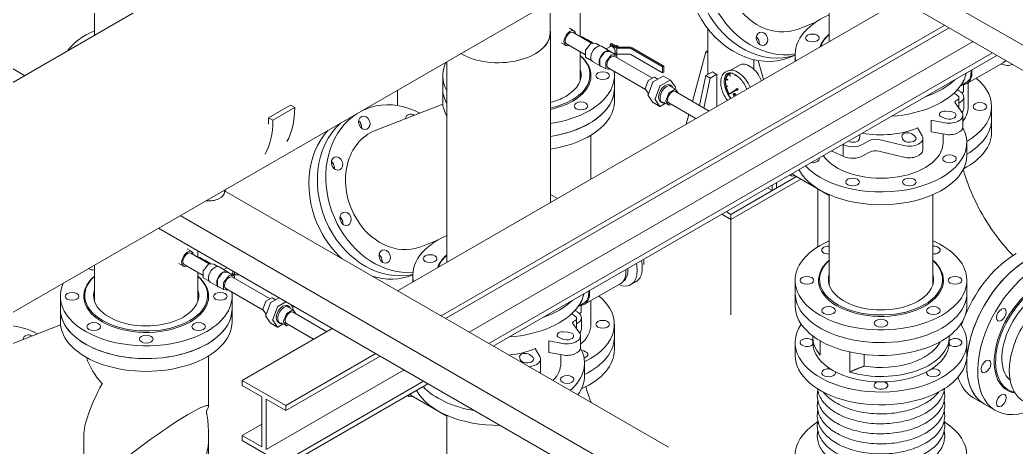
# Model space of a CAD drawing. Header units: millimetres. Extents: x -312439 to 477422, y -331570 to 212570.
# Drawn here: x 346660 to 348642, y 63603 to 64454 of the extents above; entities that cross this region are included whole.
import ezdxf

# ---------------------------------------------------------------- set-up
doc = ezdxf.new("R2010")
doc.units = ezdxf.units.MM

msp = doc.modelspace()

# ---------------------------------------------------------------- linework, layer by layer
at = {"color": 0, "linetype": 'Continuous', "lineweight": 0, "extrusion": (-5.55112e-17, 0.816497, 0.57735)}
for p, q in [((346066.101, 63995.55), (349300.414, 65862.881)), ((346264.413, 63652.064), (349498.726, 65519.396)), ((346807.874, 64423.813), (346807.874, 64775.085)), ((348996.615, 64207.007), (348111.108, 64718.255)), ((348996.615, 64157.001), (348067.801, 64693.251)), ((348270.494, 64410.744), (348270.494, 64576.227)), ((347775.076, 64420.619), (347775.076, 64513.569)), ((347714.858, 64489.48), (347714.858, 64428.294)), ((346668.528, 64343.361), (346429.147, 64481.567)), ((348208.37, 64435.815), (348243.729, 64449.66)), ((347715.595, 64090.373), (347715.595, 64428.719)), ((347753.421, 64437.39), (347762.77, 64431.993)), ((347797.522, 64407.66), (347760.921, 64428.791)), ((348028.767, 64436.685), (348028.767, 64345.362)), ((347736.85, 64408.293), (347746.028, 64402.995)), ((347785.409, 64384.527), (347747.876, 64406.196)), ((347785.722, 64394.695), (347795.923, 64407.385)), ((347796.549, 64407.747), (347806.75, 64406.836)), ((347806.879, 64406.796), (347814.636, 64402.317)), ((347834.519, 64405.534), (347837.074, 64407.009)), ((347847.868, 64397.826), (347834.519, 64405.534)), ((347834.519, 64401.099), (347834.519, 64405.534)), ((347849.364, 64399.913), (347837.074, 64407.009)), ((347775.076, 64333.919), (347775.076, 64390.493)), ((347785.409, 64380.288), (347785.409, 64393.889)), ((347814.304, 64378.193), (347824.505, 64390.883)), ((347817.133, 64401.531), (347833.59, 64392.03)), ((347825.131, 64391.245), (347835.332, 64390.333)), ((347834.855, 64401.293), (347826.2, 64396.296)), ((347835.462, 64390.293), (347847.588, 64383.293)), ((347837.257, 64384.244), (347847.458, 64383.333)), ((347842.788, 64387.553), (347841.498, 64386.808)), ((347843.332, 64403.395), (347843.72, 64403.619)), ((347847.868, 64386.025), (347843.711, 64388.425)), ((347847.623, 64401.503), (347844.007, 64403.591)), ((347847.275, 64403.265), (347845.923, 64402.485)), ((347872.076, 64397.826), (347847.868, 64397.826)), ((347847.868, 64386.025), (347847.868, 64397.826)), ((347872.076, 64386.025), (347847.868, 64386.025)), ((347848.151, 64400.613), (347847.976, 64401.065)), ((347872.076, 64399.913), (347849.364, 64399.913)), ((347938.628, 64360.585), (347875.573, 64396.99)), ((347938.628, 64348.783), (347875.573, 64385.189)), ((347941.183, 64362.06), (347878.128, 64398.465)), ((347998.042, 64291.89), (348024.898, 64390.634)), ((348028.767, 64392.868), (348024.898, 64390.634)), ((348024.898, 64390.634), (348028.767, 64388.4)), ((348202.696, 64371.601), (348202.696, 64385.527)), ((347509.444, 63971.351), (347509.444, 64370.884)), ((347785.592, 64379.882), (347797.661, 64372.915)), ((347799.59, 64371.145), (347816.047, 64361.644)), ((347813.992, 64363.785), (347813.992, 64377.387)), ((347826.117, 64356.785), (347826.117, 64370.386)), ((347826.43, 64371.192), (347836.631, 64383.882)), ((347918.519, 64337.802), (347843.467, 64381.133)), ((347847.771, 64382.888), (347847.771, 64378.649)), ((348074.459, 64354.229), (348091.857, 64364.273)), ((348120.634, 64374.759), (348120.634, 64355.522)), ((348139.589, 64335.166), (348129.286, 64373.049)), ((348191.636, 64379.275), (348202.696, 64383.606)), ((348544.444, 64327.193), (348616.703, 64368.911)), ((347814.175, 64363.38), (347826.301, 64356.38)), ((347835.658, 64355.515), (347826.43, 64356.34)), ((347904.542, 64315.745), (347830.421, 64358.539)), ((347938.628, 64360.585), (347941.183, 64362.06)), ((347938.628, 64348.783), (347938.628, 64360.585)), ((347941.183, 64350.259), (347938.628, 64348.783)), ((347941.183, 64362.06), (347941.183, 64350.259)), ((348024.898, 64343.128), (348038.18, 64350.796)), ((348033.559, 64338.127), (348046.841, 64345.796)), ((348046.841, 64281.618), (348046.841, 64345.796)), ((348063.623, 64350.182), (348067.257, 64352.28)), ((348071.061, 64346.887), (348071.147, 64346.937)), ((348073.807, 64341.826), (348071.192, 64346.355)), ((348071.455, 64346.507), (348074.07, 64341.978)), ((348071.543, 64346.555), (348074.157, 64342.028)), ((348083.076, 64342.782), (348082.561, 64345.3)), ((348082.946, 64345.08), (348083.436, 64342.686)), ((348083.056, 64345.016), (348083.522, 64342.736)), ((347501.127, 64343.021), (347501.127, 64292.215)), ((347842.874, 64343.021), (347842.874, 64292.215)), ((347909.869, 64332.447), (347903.98, 64317.267)), ((347919.68, 64330.017), (347909.883, 64304.767)), ((347922.19, 64339.921), (347910.411, 64333.121)), ((347939.956, 64342.177), (347920.362, 64330.865)), ((347929.378, 64336.071), (347922.633, 64339.965)), ((347953.814, 64334.176), (347934.22, 64322.864)), ((347954.37, 64334.232), (347940.512, 64342.233)), ((347964.292, 64320.178), (347954.495, 64334.116)), ((348012.558, 64283.509), (348024.898, 64343.128)), ((348021.219, 64278.508), (348033.559, 64338.127)), ((348024.898, 64343.128), (348033.559, 64338.127)), ((348055.633, 64338.324), (348056.134, 64339.986)), ((348068.511, 64334.069), (348064.939, 64337.237)), ((348065.035, 64337.596), (348068.607, 64334.428)), ((348065.122, 64337.645), (348068.694, 64334.478)), ((348068.607, 64334.428), (348068.511, 64334.069)), ((348068.598, 64334.119), (348068.511, 64334.069)), ((348068.694, 64334.478), (348068.598, 64334.119)), ((348068.694, 64334.478), (348068.607, 64334.428)), ((348074.07, 64341.978), (348073.807, 64341.826)), ((348074.157, 64342.028), (348074.07, 64341.978)), ((348083.436, 64342.686), (348083.076, 64342.782)), ((348083.522, 64342.736), (348083.436, 64342.686)), ((348543.22, 64329.314), (348531.608, 64322.61)), ((348537.931, 64310.817), (348537.931, 64326.261)), ((348547.231, 64328.801), (348547.231, 64281.493)), ((347411.399, 64314.277), (347411.399, 64283.512)), ((347903.98, 64316.545), (347909.869, 64308.166)), ((347910.947, 64307.509), (347909.969, 64308.074)), ((347933.539, 64322.016), (347923.741, 64296.766)), ((347951.444, 64308.444), (347945.554, 64293.264)), ((347963.765, 64315.918), (347951.986, 64309.118)), ((347964.207, 64315.962), (347953.493, 64322.148)), ((347953.524, 64324.485), (347956.669, 64322.669)), ((347963.229, 64316.527), (347964.292, 64319.269)), ((347969.634, 64308.291), (347964.307, 64315.87)), ((348031.337, 64272.667), (347964.398, 64311.314)), ((348064.939, 64323.018), (348068.511, 64322.061)), ((348065.026, 64323.068), (348068.598, 64322.111)), ((348068.607, 64321.59), (348065.035, 64322.547)), ((348068.598, 64322.111), (348068.511, 64322.061)), ((348068.511, 64322.061), (348068.607, 64321.59)), ((348068.598, 64322.111), (348068.694, 64321.64)), ((348068.694, 64321.64), (348068.607, 64321.59)), ((348072.625, 64307.326), (348070.247, 64305.83)), ((348070.247, 64305.83), (348072.732, 64307.14)), ((348071.192, 64306.679), (348073.807, 64308.188)), ((348074.07, 64307.733), (348071.455, 64306.223)), ((348072.666, 64307.498), (348075.456, 64309.109)), ((348072.901, 64307.09), (348075.691, 64308.7)), ((348073.894, 64308.238), (348073.807, 64308.188)), ((348073.807, 64308.188), (348073.821, 64308.165)), ((348073.894, 64308.238), (348073.907, 64308.215)), ((348074.056, 64307.756), (348074.07, 64307.733)), ((348074.157, 64307.783), (348074.07, 64307.733)), ((348074.143, 64307.806), (348074.157, 64307.783)), ((348085.609, 64315.501), (348074.208, 64308.323)), ((348074.387, 64308.013), (348086.304, 64314.297)), ((348080.061, 64307.07), (348080.218, 64307.16)), ((348080.218, 64307.16), (348080.88, 64306.014)), ((348080.495, 64307.38), (348080.663, 64307.477)), ((348080.823, 64307.51), (348080.667, 64307.419)), ((348086.328, 64315.962), (348085.756, 64315.632)), ((348085.879, 64316.74), (348086.052, 64316.84)), ((348087.063, 64314.689), (348086.491, 64314.359)), ((348087.028, 64316.411), (348088.552, 64317.388)), ((348087.512, 64313.911), (348087.685, 64314.011)), ((348089.41, 64315.902), (348087.801, 64315.071)), ((348088.552, 64317.388), (348088.725, 64317.488)), ((348088.552, 64317.388), (348089.41, 64315.902)), ((348089.583, 64316.002), (348088.725, 64317.488)), ((348089.41, 64315.902), (348089.583, 64316.002)), ((348534.449, 64308.806), (348537.931, 64310.817)), ((347366.807, 64233.818), (347501.411, 64286.524)), ((347909.883, 64303.858), (347919.68, 64289.92)), ((347933.664, 64281.803), (347919.805, 64289.804)), ((347923.741, 64295.857), (347933.539, 64281.919)), ((347934.22, 64281.859), (347944.797, 64287.965)), ((347934.51, 64291.55), (347937.654, 64289.735)), ((347951.543, 64284.071), (347940.829, 64290.256)), ((347945.554, 64292.542), (347951.444, 64284.163)), ((348005.247, 64257.603), (347951.353, 64288.719)), ((347951.986, 64284.115), (347955.657, 64286.234)), ((348534.241, 64270.371), (348521.085, 64288.804)), ((348522.417, 64292.652), (348525.474, 64294.417)), ((348528.703, 64298.918), (348528.703, 64278.129)), ((348538.207, 64277.589), (348538.207, 64300.591)), ((347197.865, 64284.401), (347154.558, 64259.398)), ((347206.526, 64279.4), (347163.219, 64254.397)), ((347206.526, 64279.4), (347197.865, 64284.401)), ((347341.368, 64273.845), (347349.836, 64277.161)), ((347985.637, 64246.282), (347990.96, 64265.852)), ((348502.231, 64272.486), (348511.019, 64271.86)), ((348593.777, 64281.493), (348593.777, 64230.686)), ((347154.558, 64259.398), (347163.219, 64254.397)), ((348473.478, 64254.49), (348500.879, 64249.273)), ((348473.478, 64231.487), (348473.478, 64254.49)), ((348501.08, 64258.006), (348494.099, 64261.151)), ((348536.481, 64264.139), (348536.481, 64241.136)), ((348434.995, 64227.027), (348440.442, 64222.997)), ((348446.533, 64238.933), (348455.568, 64223.113)), ((348500.879, 64226.27), (348473.478, 64231.487)), ((348497.285, 64210.104), (348497.285, 64226.955)), ((347796.328, 64224.538), (347796.328, 64136.984)), ((348298.048, 64182.825), (348298.048, 64205.828)), ((348331.776, 64222.332), (348330.692, 64217.259)), ((348349.599, 64213.304), (348337.71, 64206.439)), ((348419.027, 64203.852), (348369.589, 64215.611)), ((348416.447, 64217.259), (348415.363, 64222.332)), ((348456.932, 64195.209), (348456.932, 64218.212)), ((348544.443, 64210.104), (348544.443, 64184.701)), ((348349.599, 64190.301), (348337.71, 64183.437)), ((348419.027, 64180.849), (348369.589, 64192.608)), ((348194.824, 64143.912), (348194.824, 64147.028)), ((348205.177, 64142.174), (348074.7, 64066.843)), ((348074.7, 64056.842), (348213.838, 64137.173)), ((348165.645, 64119.35), (348165.645, 64130.181)), ((348191.866, 64145.32), (348195.007, 64143.507)), ((348204.364, 64142.643), (348195.137, 64143.467)), ((348270.494, 64104.462), (348199.128, 64145.666)), ((347066.607, 64111.329), (347066.607, 64115.211)), ((347950.657, 63603.123), (347066.607, 64113.53)), ((348147.603, 64119.765), (348156.983, 64114.349)), ((348156.983, 64114.349), (348156.983, 64125.181)), ((348247.927, 64117.491), (348247.927, 64002.332)), ((347729.341, 64098.309), (347715.595, 64106.246)), ((348270.494, 63926.367), (348270.494, 64106.018)), ((348476.645, 63926.367), (348476.645, 64106.018)), ((348056.659, 64067.258), (348074.7, 64056.842)), ((348074.7, 64066.843), (348065.32, 64072.259)), ((348074.7, 64066.843), (348074.7, 63866.818)), ((347864.044, 63553.117), (346978.537, 64064.364)), ((347864.044, 63503.11), (346935.23, 64039.361)), ((347457.467, 64002.281), (347490.591, 64015.25)), ((346992.371, 63997.997), (347001.719, 63992.6)), ((347036.471, 63968.267), (346999.871, 63989.398)), ((347014.025, 63981.226), (347014.025, 63993.869)), ((346975.799, 63968.901), (346984.977, 63963.602)), ((347024.671, 63955.303), (347034.872, 63967.993)), ((347035.498, 63968.354), (347045.699, 63967.443)), ((347901.473, 63977.662), (347901.473, 63966.83)), ((346807.874, 63894.526), (346807.874, 63965.832)), ((347024.359, 63945.134), (346986.826, 63966.803)), ((347014.025, 63894.526), (347014.025, 63951.1)), ((347024.359, 63940.895), (347024.359, 63954.496)), ((347045.829, 63967.403), (347053.586, 63962.924)), ((347053.254, 63938.8), (347063.455, 63951.491)), ((347056.083, 63962.138), (347072.539, 63952.637)), ((347064.081, 63951.852), (347074.282, 63950.941)), ((347071.6, 63960.628), (347065.149, 63956.903)), ((347074.411, 63950.901), (347086.537, 63943.9)), ((347081.738, 63948.16), (347080.448, 63947.415)), ((347086.817, 63946.632), (347082.66, 63949.032)), ((347086.817, 63946.632), (347086.817, 63951.842)), ((347024.542, 63940.49), (347036.61, 63933.522)), ((347038.54, 63931.753), (347054.996, 63922.252)), ((347052.941, 63924.393), (347052.941, 63937.994)), ((347065.067, 63917.392), (347065.067, 63930.993)), ((347065.38, 63931.8), (347075.581, 63944.49)), ((347076.206, 63944.851), (347086.408, 63943.94)), ((347157.469, 63898.409), (347082.416, 63941.741)), ((347086.72, 63943.495), (347086.72, 63939.256)), ((347095.841, 63946.632), (347086.817, 63946.632)), ((347440.733, 63945.741), (347441.646, 63946.098)), ((347441.646, 63932.208), (347441.646, 63946.134)), ((347783.394, 63887.8), (347855.653, 63929.519)), ((347875.555, 63926.867), (347885.746, 63932.649)), ((348202.696, 63884.663), (348202.696, 63935.47)), ((348544.443, 63884.663), (348544.443, 63935.47)), ((347053.124, 63923.988), (347065.25, 63916.987)), ((347074.607, 63916.123), (347065.38, 63916.947)), ((347143.491, 63876.353), (347069.371, 63919.146)), ((346740.076, 63903.628), (346740.076, 63852.822)), ((347081.823, 63903.628), (347081.823, 63852.822)), ((347148.819, 63893.054), (347142.929, 63877.875)), ((347158.63, 63890.625), (347148.833, 63865.374)), ((347161.14, 63900.529), (347149.361, 63893.728)), ((347175.346, 63900.73), (347159.311, 63891.472)), ((347168.328, 63896.678), (347161.582, 63900.573)), ((347189.204, 63892.729), (347173.169, 63883.471)), ((347782.169, 63889.922), (347770.557, 63883.218)), ((347796.328, 63895.267), (347796.328, 63847.958)), ((347142.929, 63877.152), (347148.819, 63868.773)), ((347149.897, 63868.116), (347148.918, 63868.681)), ((347172.488, 63882.624), (347162.691, 63857.373)), ((347190.393, 63869.051), (347184.504, 63853.871)), ((347202.714, 63876.526), (347190.935, 63869.725)), ((347203.157, 63876.57), (347192.443, 63882.755)), ((347192.474, 63885.092), (347195.618, 63883.276)), ((347203.242, 63880.785), (347198.7, 63887.246)), ((347202.178, 63877.135), (347203.242, 63879.877)), ((347208.584, 63868.898), (347203.256, 63876.477)), ((347270.286, 63833.274), (347203.347, 63871.921)), ((347773.398, 63869.414), (347776.881, 63871.424)), ((347776.881, 63871.424), (347776.881, 63886.868)), ((347148.833, 63864.466), (347158.63, 63850.528)), ((347172.613, 63842.411), (347158.755, 63850.412)), ((347162.691, 63856.465), (347172.488, 63842.527)), ((347173.459, 63852.158), (347176.604, 63850.342)), ((347190.493, 63844.678), (347179.779, 63850.864)), ((347184.504, 63853.149), (347190.393, 63844.77)), ((347244.196, 63818.211), (347190.302, 63849.326)), ((347773.19, 63830.978), (347760.034, 63849.412)), ((347761.366, 63853.259), (347764.424, 63855.024)), ((347767.653, 63859.525), (347767.653, 63838.737)), ((347777.157, 63838.196), (347777.157, 63861.199)), ((346605.756, 63794.426), (346740.361, 63847.131)), ((347173.169, 63842.466), (347183.747, 63848.573)), ((347190.935, 63844.722), (347194.606, 63846.841)), ((347741.181, 63833.093), (347749.968, 63832.467)), ((347842.874, 63847.958), (347842.874, 63797.152)), ((347712.427, 63815.097), (347739.828, 63809.881)), ((347712.427, 63792.094), (347712.427, 63815.097)), ((347740.029, 63818.614), (347733.049, 63821.759)), ((347775.431, 63824.747), (347775.431, 63801.744)), ((348202.696, 63786.251), (348202.696, 63811.654)), ((348237.606, 63822.468), (348237.606, 63811.654)), ((348252.702, 63814.928), (348252.702, 63786.518)), ((348509.534, 63822.468), (348509.534, 63811.654)), ((348544.443, 63786.251), (348544.443, 63811.654)), ((347685.483, 63799.541), (347694.518, 63783.721)), ((347739.828, 63786.878), (347712.427, 63792.094)), ((348311.302, 63792.793), (348311.302, 63752.686)), ((347035.277, 63785.145), (347035.277, 63684.27)), ((347655.397, 63777.866), (347654.312, 63782.94)), ((347673.945, 63787.635), (347679.392, 63783.605)), ((347695.882, 63755.816), (347695.882, 63778.819)), ((347736.234, 63770.712), (347736.234, 63787.562)), ((347783.393, 63770.712), (347783.393, 63745.308)), ((348340.245, 63764.577), (348340.245, 63787.904)), ((348627.119, 63739.891), (348630.367, 63738.016)), ((347430.816, 63705.928), (347433.957, 63704.114)), ((347433.773, 63704.519), (347433.773, 63707.635)), ((347443.314, 63703.25), (347434.086, 63704.074)), ((347509.444, 63665.07), (347438.077, 63706.273)), ((348601.508, 63676.179), (348557.508, 63701.582)), ((347509.444, 63486.975), (347509.444, 63666.625)), ((346786.622, 63626.475), (346786.622, 63408.566)), ((347035.277, 63627.11), (347035.277, 63408.566))]:
    msp.add_line(p, q, dxfattribs=at)
at = {"color": 3, "linetype": 'Continuous', "lineweight": 0, "extrusion": (-5.55112e-17, 0.816497, 0.57735)}
for p, q in [((347411.155, 63914.605), (348413.806, 64493.485)), ((347497.769, 63864.598), (348500.42, 64443.479)), ((347506.43, 63859.598), (348509.081, 64438.478)), ((347554.068, 63832.094), (348556.719, 64410.975)), ((347593.044, 63809.591), (348595.695, 64388.472)), ((347601.705, 63804.591), (348604.356, 64383.471)), ((347102.279, 63736.275), (347281.235, 63839.595)), ((347188.893, 63686.269), (347367.848, 63789.589)), ((347188.893, 63676.267), (347376.51, 63784.588)), ((347149.917, 63598.757), (347424.147, 63757.085)), ((347188.893, 63686.269), (347102.279, 63736.275)), ((347102.279, 63736.275), (347102.279, 63726.274)), ((347188.893, 63576.255), (347463.123, 63734.582)), ((347102.279, 63726.274), (347141.255, 63703.771)), ((347188.893, 63566.253), (347471.785, 63729.581)), ((347141.255, 63703.771), (347141.255, 63603.758)), ((347149.917, 63698.77), (347188.893, 63676.267)), ((347149.917, 63598.757), (347149.917, 63698.77)), ((347188.893, 63676.267), (347188.893, 63686.269)), ((347102.279, 63626.261), (347141.255, 63648.764)), ((347102.279, 63626.261), (347102.279, 63616.26)), ((347141.255, 63603.758), (347102.279, 63626.261)), ((347102.279, 63616.26), (347188.893, 63566.253))]:
    msp.add_line(p, q, dxfattribs=at)
at = {"color": 0, "linetype": 'Continuous', "lineweight": 0}
for centre, major_axis, ratio, start_param, end_param in [((348163.04, 64551.584), (-45.33, 115.769), 0.81338956, 1.69343461, 3.14159265), ((348129.334, 64538.386), (62.301, -159.111), 0.81338956, 4.83502726, 6.28318531), ((348146.187, 64544.985), (62.301, -159.111), 0.81338956, 4.83502726, 6.23888516), ((348146.187, 64544.985), (-62.301, 159.111), 0.81338956, 1.69343461, 3.0972925), ((348163.04, 64551.584), (-62.301, 159.111), 0.81338956, 1.69343461, 2.97269609), ((348373.57, 64385.527), (170.874, 0), 0.57735027, 2.21833582, 3.27434143), ((346910.95, 64353.685), (170.874, 0), 0.57735027, 2.21833582, 2.73478989), ((347611.783, 64428.294), (-103.075, 0), 0.57735027, 0.76549832, 3.14159265), ((347612.519, 64428.719), (-103.075, 0), 0.57735027, 2.35619449, 3.26118372), ((347754.399, 64417.494), (-8.371, -14.499), 0.57735027, 2.46416131, 6.96061665), ((347754.399, 64417.494), (6.523, 11.297), 0.57735027, 0, 3.14159265), ((348230.127, 64420.531), (-4.957, 12.66), 0.81338956, 0.31862742, 0.46423603), ((348373.57, 64385.527), (124.327, 0), 0.57735027, 2.54822804, 2.93948564), ((348373.57, 64387.127), (122.368, 0), 0.57735027, 2.57241108, 2.94427637), ((347672, 64343.021), (-170.874, 0), 0.57735027, 3.85112705, 4.06484949), ((347796.236, 64406.94), (0.442, 0.766), 0.57735027, 0.26179939, 1.30899694), ((347806.437, 64406.029), (0.442, 0.766), 0.57735027, 0, 0.26179939), ((348119.825, 64409.708), (4.957, -12.66), 0.81338956, 1.69343461, 2.18320084), ((348119.825, 64409.708), (-4.957, 12.66), 0.81338956, 4.09998447, 5.32479349), ((348119.825, 64409.708), (4.957, -12.66), 0.81338956, 0.95839181, 1.69343461), ((347612.519, 64428.719), (-103.075, 0), 0.57735027, 2.35114396, 2.35619449), ((347786.035, 64394.25), (0.442, 0.766), 0.57735027, 1.30899694, 2.35619449), ((347808.362, 64386.338), (8.772, 15.193), 0.57735027, 0.78539816, 3.14159265), ((347808.362, 64386.338), (8.772, 15.193), 0.57735027, 0, 0.78539816), ((347824.818, 64376.837), (8.772, 15.193), 0.57735027, 0.78539816, 3.3966675), ((347824.818, 64390.438), (0.442, 0.766), 0.57735027, 0.26179939, 1.30899694), ((347824.818, 64376.837), (8.772, 15.193), 0.57735027, 6.02811046, 7.06858347), ((347838.822, 64394.423), (-3.967, 6.87), 0.57735027, 3.14159265, 6.28318531), ((347835.019, 64389.527), (0.442, 0.766), 0.57735027, 0, 0.26179939), ((347836.944, 64383.437), (0.442, 0.766), 0.57735027, 0.26179939, 1.30899694), ((347844.007, 64403.121), (-0.288, 0.498), 0.57735027, 5.49778714, 6.28318531), ((347848.991, 64400.294), (1.715, -2.971), 0.57735027, 1.12692171, 3.14159265), ((347847.623, 64401.033), (0.288, -0.498), 0.57735027, 1.30899694, 2.35619449), ((347872.076, 64394.971), (-8.559, 0), 0.57735027, 3.92699082, 4.71238898), ((347872.076, 64394.971), (-4.946, 0), 0.57735027, 3.92699082, 4.71238898), ((347872.076, 64383.169), (-4.946, 0), 0.57735027, 3.92699082, 4.71238898), ((347672, 64343.021), (-170.874, 0), 0.57735027, 6.00850537, 6.59647348), ((347672, 64344.621), (122.368, 0), 0.57735027, 5.49778714, 6.85236688), ((347672, 64343.021), (124.327, 0), 0.57735027, 5.49778714, 6.87654992), ((347786.035, 64380.649), (-0.442, -0.766), 0.57735027, 5.49778714, 6.28318531), ((347814.617, 64377.748), (0.442, 0.766), 0.57735027, 1.30899694, 2.35619449), ((347826.743, 64370.747), (0.442, 0.766), 0.57735027, 1.30899694, 2.35619449), ((347836.944, 64369.836), (6.523, 11.297), 0.57735027, 0, 3.14159265), ((347847.145, 64382.526), (0.442, 0.766), 0.57735027, 5.49778714, 6.54498469), ((348111.761, 64329.798), (19.905, -34.476), 0.57735027, 1.33591432, 3.14159265), ((348606.382, 64419.528), (30.223, -53.268), 0.57229596, 5.64401093, 6.24197268), ((348592.205, 64411.343), (24.498, -42.432), 0.57735027, 0, 0.23697091), ((348596.942, 64414.078), (23.924, -41.437), 0.57735027, 0.02368019, 0.04598007), ((347672, 64344.621), (104.729, 0), 0.57735027, 5.49778714, 6.46112463), ((347672, 64343.021), (-170.874, 0), 0.57735027, 2.35619449, 3.23003374), ((347814.617, 64364.147), (-0.442, -0.766), 0.57735027, 5.49778714, 6.28318531), ((347826.743, 64357.146), (-0.442, -0.766), 0.57735027, 5.49778714, 6.54498469), ((348074.7, 64366.881), (45.934, 0), 0.57735027, 3.79325923, 4.06072241), ((348088.118, 64316.147), (-18.84, 32.632), 0.57735027, 0.096874, 1.81921901), ((348088.636, 64316.446), (-17.575, 30.441), 0.57735027, 6.08880812, 7.85295713), ((348088.636, 64316.446), (-17.312, 29.985), 0.57735027, 6.02576359, 7.85260552), ((348088.722, 64316.496), (17.312, -29.985), 0.57735027, 3.15419071, 3.65759675), ((348088.118, 64316.147), (-20.861, 36.133), 0.57735027, 4.48846783, 6.28318531), ((348088.722, 64316.496), (17.575, -30.441), 0.57735027, 2.95612728, 3.14159265), ((348053.814, 64376.606), (17.444, -30.213), 0.57735027, 6.27941667, 6.28695395), ((348054.209, 64376.227), (17.181, -29.758), 0.57735027, 6.27935899, 6.28701163), ((348373.57, 64360.123), (170.874, 0), 0.57735027, 5.89048623, 6.16153524), ((348519.946, 64369.625), (24.498, -42.432), 0.57735027, 6.04359707, 7.06858347), ((348519.946, 64369.625), (-23.273, 40.31), 0.57735027, 3.14159265, 3.92699082), ((348519.946, 64369.625), (-23.273, 40.31), 0.57735027, 3.92699082, 4.00599168), ((348519.946, 64369.625), (24.498, -42.432), 0.57735027, 0.78539816, 0.90632563), ((347910.411, 64332.398), (-0.442, -0.766), 0.57735027, 3.92699082, 4.97418837), ((347920.362, 64329.956), (-0.556, -0.963), 0.57735027, 3.92699082, 4.97418837), ((347922.19, 64339.199), (0.442, 0.766), 0.57735027, 0, 0.78539816), ((347944.017, 64308.017), (-9.507, -16.467), 0.57735027, 3.14159265, 6.28318531), ((347947.161, 64306.202), (-9.507, -16.467), 0.57735027, 2.67421922, 6.75055874), ((347939.956, 64341.269), (0.556, 0.963), 0.57735027, 0, 0.78539816), ((347953.814, 64333.268), (0.556, 0.963), 0.57735027, 6.02138592, 7.06858347), ((348088.722, 64316.496), (-19.292, 33.415), 0.57735027, 0.85525389, 1.81328212), ((348088.722, 64316.496), (17.312, -29.985), 0.57735027, 3.67711914, 4.18119552), ((348041.135, 64358.456), (17.444, -30.213), 0.57735027, 0.51983014, 0.52736741), ((348041.542, 64358.317), (17.181, -29.758), 0.57735027, 0.51977246, 0.52742509), ((348373.57, 64385.527), (170.874, 0), 0.57735027, 5.25126715, 5.74430714), ((348509.398, 64334.596), (28.81, 0), 0.57735027, 5.71305417, 6.22390779), ((348422.903, 64281.493), (-170.874, 0), 0.57735027, 2.36182167, 3.750677), ((347672, 64317.618), (170.874, 0), 0.57735027, 3.14159265, 3.45488082), ((347672, 64317.618), (170.874, 0), 0.57735027, 4.97036728, 6.28318531), ((347672, 64317.618), (170.874, 0), 0.57735027, 5.49778714, 6.28318531), ((347904.522, 64317.219), (-0.442, -0.766), 0.57735027, 4.97418837, 6.02138592), ((347910.411, 64308.84), (-0.442, -0.766), 0.57735027, 6.02138592, 6.28318531), ((347934.22, 64321.955), (-0.556, -0.963), 0.57735027, 3.92699082, 4.97418837), ((347957.875, 64300.016), (6.523, 11.297), 0.57735027, 0, 3.14159265), ((347951.986, 64308.395), (-0.442, -0.766), 0.57735027, 3.92699082, 4.97418837), ((347963.765, 64315.196), (0.442, 0.766), 0.57735027, 6.02138592, 7.06858347), ((347963.611, 64319.33), (0.556, 0.963), 0.57735027, 4.97418837, 6.02138592), ((348041.494, 64329.189), (-17.181, 29.758), 0.57735027, 4.18496389, 4.19261652), ((348041.183, 64329.05), (-17.444, 30.213), 0.57735027, 4.18502157, 4.19255884), ((348088.722, 64316.496), (17.312, -29.985), 0.57735027, 4.19888654, 4.7047943), ((348054.077, 64296.646), (-17.181, 29.758), 0.57735027, 4.70994937, 4.7162153), ((348053.946, 64296.266), (-17.444, 30.213), 0.57735027, 4.70862034, 4.7147928), ((348082.139, 64304.17), (1.801, -3.119), 0.57735027, 3.3104584, 5.26192539), ((348085.875, 64306.327), (3.363, -5.824), 0.81649658, 4.1561584, 4.99591576), ((348082.296, 64304.26), (1.801, -3.119), 0.57735027, 2.9727269, 3.3104584), ((348082.464, 64304.357), (1.801, -3.119), 0.57735027, 1.02125991, 3.14159265), ((348082.139, 64304.17), (1.801, -3.119), 0.57735027, 1.02125991, 2.9727269), ((348086.48, 64306.676), (-3.363, 5.824), 0.81649658, 1.01456574, 1.8543231), ((348086.695, 64315.326), (-0.817, 1.414), 0.57735027, 5.20592698, 7.41430302), ((348086.869, 64315.426), (0.817, -1.414), 0.57735027, 2.07074098, 3.14159265), ((348086.695, 64315.326), (-0.817, 1.414), 0.57735027, 2.01064788, 4.2186585), ((348086.695, 64315.326), (-0.367, 0.636), 0.57735027, 4.71238898, 6.28318531), ((348086.695, 64315.326), (-0.367, 0.636), 0.57735027, 3.14159265, 4.71238898), ((348086.869, 64315.426), (0.817, -1.414), 0.57735027, 0, 1.07065627), ((348373.57, 64360.123), (170.874, 0), 0.57735027, 4.83403905, 5.89048623), ((348104.125, 64130.158), (517.446, 0), 0.57735027, 0.61584622, 0.63984345), ((348124.123, 64124.093), (520.583, 0), 0.57735027, 0.67415921, 0.6895054), ((348509.398, 64300.591), (28.81, 0), 0.57735027, 5.44674538, 7.01565574), ((347412.137, 64118.05), (-62.301, 159.111), 0.81338956, 5.52720378, 7.97661991), ((347672, 64292.215), (170.874, 0), 0.57735027, 3.14159265, 3.45488082), ((347672, 64344.621), (104.729, 0), 0.57735027, 5.14171563, 5.49778714), ((347672, 64344.621), (122.368, 0), 0.57735027, 5.07664841, 5.49778714), ((347672, 64343.021), (124.327, 0), 0.57735027, 5.07064502, 5.49778714), ((347672, 64292.215), (170.874, 0), 0.57735027, 4.97036728, 6.28318531), ((347910.565, 64304.706), (-0.556, -0.963), 0.57735027, 4.97418837, 6.02138592), ((347920.362, 64290.768), (-0.556, -0.963), 0.57735027, 6.02138592, 6.28318531), ((347924.423, 64296.705), (-0.556, -0.963), 0.57735027, 4.97418837, 6.02138592), ((347946.096, 64293.216), (-0.442, -0.766), 0.57735027, 4.97418837, 6.02138592), ((348526.747, 64290.151), (-6.125, 0), 0.57735027, 5.49778714, 6.673973), ((348517.679, 64298.918), (11.024, 0), 0.57735027, 5.49778714, 6.92522599), ((347057.638, 64365.361), (105.28, -182.351), 0.57735027, 0.32390773, 0.78539816), ((347438.499, 64253.326), (-4.957, 12.66), 0.81338956, 5.33912535, 7.22724526), ((347672, 64343.021), (-170.874, 0), 0.57735027, 1.82877462, 2.35619449), ((347934.22, 64282.767), (-0.556, -0.963), 0.57735027, 6.02138592, 7.06858347), ((347951.986, 64284.837), (-0.442, -0.766), 0.57735027, 6.02138592, 7.06858347), ((348500.881, 64266.169), (-11.024, 0), 0.57735027, 4.5896219, 7.19134897), ((348509.369, 64264.139), (27.112, 0), 0.57735027, 4.39388168, 6.69260189), ((348509.369, 64264.139), (13.474, 0), 0.57735027, 4.04975631, 7.73121456), ((348509.398, 64277.589), (28.81, 0), 0.57735027, 5.78698517, 6.28318531), ((348422.903, 64281.493), (124.327, 0), 0.57735027, 5.86429119, 6.28318531), ((348422.903, 64281.493), (-124.327, 0), 0.57735027, 2.72269854, 3.14159265), ((347014.331, 64340.358), (-105.28, 182.351), 0.57735027, 3.46550039, 3.92699082), ((347014.331, 64340.358), (99.156, -171.743), 0.57735027, 0.70397868, 0.78539816), ((347395.284, 64111.451), (62.301, -159.111), 0.81338956, 3.44016636, 4.83502726), ((347395.284, 64111.451), (-62.301, 159.111), 0.81338956, 0.29857371, 1.69343461), ((347328.197, 64242.504), (4.957, -12.66), 0.81338956, 1.69343461, 2.18320084), ((347328.197, 64242.504), (-4.957, 12.66), 0.81338956, 4.09998447, 5.32479349), ((347328.197, 64242.504), (4.957, -12.66), 0.81338956, 0.95839181, 1.69343461), ((347672, 64317.618), (170.874, 0), 0.57735027, 4.97036728, 5.49778714), ((348422.903, 64256.089), (-170.874, 0), 0.57735027, 2.36212081, 3.14159265), ((348422.903, 64256.089), (170.874, 0), 0.57735027, 5.50371346, 6.28318531), ((347378.431, 64104.852), (62.301, -159.111), 0.81338956, 3.51535622, 4.83502726), ((347412.137, 64118.05), (-45.33, 115.769), 0.81338956, 0, 1.69343461), ((348373.57, 64210.104), (-170.874, 0), 0.57735027, 0.49369887, 3.44945026), ((348320.835, 64223.112), (11.024, 0), 0.57735027, 6.16041823, 6.68949277), ((348373.57, 64296.615), (-123.715, 0), 0.57735027, 1.26253014, 2.20157488), ((348426.304, 64223.112), (11.024, 0), 0.57735027, 0.66263109, 3.26435815), ((348509.369, 64241.136), (27.112, 0), 0.57735027, 4.39388168, 6.28318531), ((348422.903, 64230.686), (-170.874, 0), 0.57735027, 2.30933101, 3.14159265), ((348373.57, 64210.104), (-123.715, 0), 0.57735027, 0.37693185, 3.14159265), ((348449.21, 64328.454), (-260.694, 0), 0.57735027, 0.94846243, 0.95225659), ((348317.32, 64218.212), (-28.836, 0), 0.57735027, 0.83882349, 2.35619449), ((348317.32, 64218.212), (-13.474, 0), 0.57735027, 0.82727974, 3.01882558), ((348362.591, 64205.803), (-18.374, 0), 0.57735027, 4.32160129, 5.49778714), ((348429.819, 64218.212), (-13.474, 0), 0.57735027, 0.1227655, 3.80422374), ((348429.819, 64218.212), (-27.112, 0), 0.57735027, 1.16137975, 3.46009996), ((348449.21, 64305.451), (-260.694, 0), 0.57735027, 0.83969951, 0.95225659), ((348362.591, 64182.8), (-18.374, 0), 0.57735027, 4.32160129, 5.49778714), ((348429.819, 64195.209), (-27.112, 0), 0.57735027, 1.16137975, 3.14159265), ((347274.046, 64161.51), (4.957, -12.66), 0.81338956, 1.69343461, 2.18320084), ((347274.046, 64161.51), (-4.957, 12.66), 0.81338956, 4.09998447, 5.32479349), ((347274.046, 64161.51), (4.957, -12.66), 0.81338956, 0.95839181, 1.69343461), ((348373.57, 64184.701), (-170.874, 0), 0.57735027, 0.29649367, 3.14159265), ((348237.205, 64177.493), (-13.596, 0), 0.57735027, 1.35604109, 2.74889357), ((348237.205, 64177.493), (-13.596, 0), 0.57735027, 2.74889357, 3.35634789), ((348317.32, 64195.209), (-28.836, 0), 0.57735027, 0.83882349, 2.35619449), ((348205.65, 64156.963), (6.523, 11.297), 0.57735027, 2.70942888, 3.14159265), ((348195.449, 64144.273), (-0.442, -0.766), 0.57735027, 5.49778714, 6.54498469), ((347035.984, 64111.329), (30.622, 0), 0.57735027, 4.5115448, 6.28318531), ((346910.95, 64152.86), (-170.874, 0), 0.57735027, 2.72685956, 2.77398842), ((347412.137, 64118.05), (-45.33, 115.769), 0.81338956, 1.69343461, 3.14159265), ((347412.137, 64118.05), (-62.301, 159.111), 0.81338956, 1.69343461, 2.90162807), ((347290.915, 64051.193), (4.957, -12.66), 0.81338956, 1.69343461, 2.18320084), ((347290.915, 64051.193), (-4.957, 12.66), 0.81338956, 4.09998447, 5.32479349), ((347290.915, 64051.193), (4.957, -12.66), 0.81338956, 0.95839181, 1.69343461), ((347378.431, 64104.852), (62.301, -159.111), 0.81338956, 4.83502726, 5.26460357), ((347395.284, 64111.451), (62.301, -159.111), 0.81338956, 4.83502726, 6.16330208), ((347395.284, 64111.451), (-62.301, 159.111), 0.81338956, 1.69343461, 3.02170942), ((347612.519, 63946.134), (170.874, 0), 0.57735027, 2.21833582, 3.27434143), ((348373.57, 63935.47), (-170.874, 0), 0.57735027, 5.35992847, 8.6393798), ((348373.57, 63935.47), (-170.874, 0), 0.57735027, 2.35619449, 4.06484949), ((346993.348, 63978.101), (-8.371, -14.499), 0.57735027, 2.46416131, 6.96061665), ((346993.348, 63978.101), (6.523, 11.297), 0.57735027, 0, 3.14159265), ((348269.2, 63995.727), (-13.596, 0), 0.57735027, 4.61707653, 7.94929409), ((348477.939, 63995.727), (-13.596, 0), 0.57735027, 2.35619449, 4.80770144), ((348477.939, 63995.727), (-13.596, 0), 0.57735027, 1.47548387, 2.35619449), ((348664.945, 63836.861), (85.437, 147.981), 0.57735027, 0, 3.14159265), ((348642.945, 63849.563), (-85.437, -147.981), 0.57735027, 3.92699082, 4.91722899), ((348686.945, 63824.16), (-85.437, -147.981), 0.57735027, 2.40088063, 7.02389733), ((346910.95, 63903.628), (-170.874, 0), 0.57735027, 3.85112705, 4.06484949), ((347035.185, 63967.548), (0.442, 0.766), 0.57735027, 0.26179939, 1.30899694), ((347368.922, 63976.174), (4.957, -12.66), 0.81338956, 1.69343461, 2.18320084), ((347368.922, 63976.174), (-4.957, 12.66), 0.81338956, 4.09998447, 5.32479349), ((347368.922, 63976.174), (4.957, -12.66), 0.81338956, 0.95839181, 1.69343461), ((347612.519, 63946.134), (124.327, 0), 0.57735027, 2.54822804, 2.93948564), ((347612.519, 63947.734), (122.368, 0), 0.57735027, 2.57241108, 2.94427637), ((347845.332, 63980.135), (30.223, -53.268), 0.57229596, 0.78971856, 1.05919143), ((347855.523, 63985.918), (-30.223, 53.268), 0.57229596, 3.93131122, 4.20243639), ((348373.57, 63935.47), (124.327, 0), 0.57735027, 2.54822804, 5.49778714), ((348373.57, 63937.07), (122.368, 0), 0.57735027, 2.57241108, 5.49778714), ((348373.57, 63937.07), (122.368, 0), 0.57735027, 5.49778714, 6.85236688), ((348373.57, 63935.47), (124.327, 0), 0.57735027, 5.49778714, 6.87654992), ((348664.945, 63836.861), (85.437, 147.981), 0.57735027, 0.78539816, 3.14159265), ((346806.58, 63963.886), (-13.596, 0), 0.57735027, 0.67717659, 1.66610878), ((347024.984, 63954.857), (0.442, 0.766), 0.57735027, 1.30899694, 2.35619449), ((347047.311, 63946.945), (8.772, 15.193), 0.57735027, 0.78539816, 3.14159265), ((347045.386, 63966.637), (0.442, 0.766), 0.57735027, 0, 0.26179939), ((347047.311, 63946.945), (8.772, 15.193), 0.57735027, 0, 0.78539816), ((347063.768, 63937.444), (8.772, 15.193), 0.57735027, 0.78539816, 3.3966675), ((347063.768, 63951.046), (0.442, 0.766), 0.57735027, 0.26179939, 1.30899694), ((347063.768, 63937.444), (8.772, 15.193), 0.57735027, 6.02811046, 7.06858347), ((347073.969, 63950.134), (0.442, 0.766), 0.57735027, 0, 0.26179939), ((347077.771, 63955.03), (-3.967, 6.87), 0.57735027, 3.14159265, 4.2465216), ((347845.332, 63980.135), (30.223, -53.268), 0.57229596, 5.64401093, 7.07290387), ((347831.155, 63971.95), (24.498, -42.432), 0.57735027, 0, 0.90632563), ((347835.891, 63974.685), (23.924, -41.437), 0.57735027, 0.02368019, 0.88738496), ((347855.523, 63985.918), (-30.223, 53.268), 0.57229596, 3.14159265, 3.93131122), ((346910.95, 63903.628), (-170.874, 0), 0.57735027, 6.00850537, 8.6393798), ((346910.95, 63903.628), (124.327, 0), 0.57735027, 2.54822804, 5.49778714), ((346910.95, 63905.229), (122.368, 0), 0.57735027, 2.57241108, 5.49778714), ((346910.95, 63905.229), (122.368, 0), 0.57735027, 5.49778714, 6.85236688), ((346910.95, 63903.628), (124.327, 0), 0.57735027, 5.49778714, 6.87654992), ((347024.984, 63941.256), (-0.442, -0.766), 0.57735027, 5.49778714, 6.28318531), ((347053.567, 63938.355), (0.442, 0.766), 0.57735027, 1.30899694, 2.35619449), ((347065.693, 63931.354), (0.442, 0.766), 0.57735027, 1.30899694, 2.35619449), ((347075.894, 63930.443), (6.523, 11.297), 0.57735027, 0, 3.14159265), ((347075.894, 63944.045), (0.442, 0.766), 0.57735027, 0.26179939, 1.30899694), ((347086.095, 63943.134), (0.442, 0.766), 0.57735027, 5.49778714, 6.54498469), ((347378.431, 64104.852), (62.301, -159.111), 0.81338956, 5.7128324, 6.28318531), ((348373.57, 63937.07), (104.729, 0), 0.57735027, 2.96365333, 5.49778714), ((348373.57, 63937.07), (104.729, 0), 0.57735027, 5.49778714, 6.46112463), ((348686.945, 63824.16), (-62.164, -107.671), 0.57735027, 2.91551375, 6.50926421), ((348688.33, 63823.36), (61.184, 105.973), 0.57735027, 6.09968131, 9.60828196), ((346910.95, 63905.229), (104.729, 0), 0.57735027, 2.96365333, 5.49778714), ((346910.95, 63905.229), (104.729, 0), 0.57735027, 5.49778714, 6.46112463), ((346910.95, 63903.628), (-170.874, 0), 0.57735027, 2.35619449, 3.23003374), ((347053.567, 63924.754), (-0.442, -0.766), 0.57735027, 5.49778714, 6.28318531), ((347065.693, 63917.753), (-0.442, -0.766), 0.57735027, 5.49778714, 6.54498469), ((347612.519, 63920.731), (170.874, 0), 0.57735027, 5.89048623, 6.16153524), ((347758.896, 63930.232), (24.498, -42.432), 0.57735027, 6.04359707, 7.06858347), ((347758.896, 63930.232), (-23.273, 40.31), 0.57735027, 3.14159265, 3.92699082), ((347758.896, 63930.232), (-23.273, 40.31), 0.57735027, 3.92699082, 4.00599168), ((347758.896, 63930.232), (24.498, -42.432), 0.57735027, 0.78539816, 0.90632563), ((348373.57, 63910.066), (170.874, 0), 0.57735027, 3.14159265, 5.49778714), ((348373.57, 63910.066), (170.874, 0), 0.57735027, 5.49778714, 6.28318531), ((348688.33, 63823.36), (52.364, 90.698), 0.57735027, 0.10748611, 3.03410655), ((347149.361, 63893.006), (-0.442, -0.766), 0.57735027, 3.92699082, 4.97418837), ((347159.311, 63890.564), (-0.556, -0.963), 0.57735027, 3.92699082, 4.97418837), ((347161.14, 63899.806), (0.442, 0.766), 0.57735027, 0, 0.78539816), ((347612.519, 63946.134), (170.874, 0), 0.57735027, 5.25126715, 5.74430714), ((347748.347, 63895.203), (28.81, 0), 0.57735027, 5.71305417, 6.22390779), ((347672, 63847.958), (-170.874, 0), 0.57735027, 2.28049022, 3.750677), ((346910.95, 63878.225), (170.874, 0), 0.57735027, 3.14159265, 6.28318531), ((346910.95, 63878.225), (170.874, 0), 0.57735027, 3.14159265, 5.49778714), ((346910.95, 63878.225), (170.874, 0), 0.57735027, 5.49778714, 6.28318531), ((347143.471, 63877.826), (-0.442, -0.766), 0.57735027, 4.97418837, 6.02138592), ((347149.361, 63869.447), (-0.442, -0.766), 0.57735027, 6.02138592, 6.28318531), ((347182.967, 63868.625), (-9.507, -16.467), 0.57735027, 3.14159265, 6.28318531), ((347186.111, 63866.809), (-9.507, -16.467), 0.57735027, 2.67421922, 6.75055874), ((347173.169, 63882.563), (-0.556, -0.963), 0.57735027, 3.92699082, 4.97418837), ((347196.825, 63860.624), (6.523, 11.297), 0.57735027, 0, 3.14159265), ((347190.935, 63869.003), (-0.442, -0.766), 0.57735027, 3.92699082, 4.97418837), ((347202.714, 63875.803), (0.442, 0.766), 0.57735027, 6.02138592, 7.06858347), ((347202.561, 63879.938), (0.556, 0.963), 0.57735027, 4.97418837, 6.02138592), ((347612.519, 63920.731), (170.874, 0), 0.57735027, 4.83403905, 5.89048623), ((347343.074, 63690.765), (517.446, 0), 0.57735027, 0.61584622, 0.63984345), ((347363.072, 63684.701), (520.583, 0), 0.57735027, 0.67415921, 0.6895054), ((347748.347, 63861.199), (28.81, 0), 0.57735027, 5.44674538, 7.01565574), ((348373.57, 63884.663), (170.874, 0), 0.57735027, 3.14159265, 5.49778714), ((348373.57, 63884.663), (170.874, 0), 0.57735027, 5.49778714, 6.28318531), ((346651.087, 63678.657), (-62.301, 159.111), 0.81338956, 5.52720378, 7.10416283), ((346910.95, 63852.822), (170.874, 0), 0.57735027, 3.14159265, 6.28318531), ((347149.514, 63865.313), (-0.556, -0.963), 0.57735027, 4.97418837, 6.02138592), ((347159.311, 63851.375), (-0.556, -0.963), 0.57735027, 6.02138592, 6.28318531), ((347163.372, 63857.312), (-0.556, -0.963), 0.57735027, 4.97418837, 6.02138592), ((347185.046, 63853.823), (-0.442, -0.766), 0.57735027, 4.97418837, 6.02138592), ((347765.697, 63850.759), (-6.125, 0), 0.57735027, 5.49778714, 6.673973), ((347756.629, 63859.525), (11.024, 0), 0.57735027, 5.49778714, 6.92522599), ((348642.945, 63849.563), (-85.437, -147.981), 0.57735027, 4.98713241, 5.05642909), ((347173.169, 63843.374), (-0.556, -0.963), 0.57735027, 6.02138592, 7.06858347), ((347190.935, 63845.444), (-0.442, -0.766), 0.57735027, 6.02138592, 7.06858347), ((347739.831, 63826.776), (-11.024, 0), 0.57735027, 4.5896219, 7.19134897), ((347748.318, 63824.747), (27.112, 0), 0.57735027, 4.39388168, 6.69260189), ((347748.318, 63824.747), (13.474, 0), 0.57735027, 4.04975631, 7.73121456), ((347748.347, 63838.196), (28.81, 0), 0.57735027, 5.78698517, 6.28318531), ((347672, 63847.958), (124.327, 0), 0.57735027, 5.69495203, 6.28318531), ((347672, 63847.958), (-124.327, 0), 0.57735027, 2.55335938, 3.14159265), ((348373.57, 63811.654), (170.874, 0), 0.57735027, 2.76255435, 5.49778714), ((348373.57, 63811.654), (170.874, 0), 0.57735027, 5.49778714, 6.66222361), ((346677.449, 63813.934), (-4.957, 12.66), 0.81338956, 5.33912535, 7.22724526), ((347672, 63822.555), (-170.874, 0), 0.57735027, 2.28088428, 3.14159265), ((347672, 63822.555), (170.874, 0), 0.57735027, 5.42247693, 6.28318531), ((348225.969, 63811.654), (13.596, 0), 0.57735027, 2.35619449, 5.76390567), ((348225.969, 63811.654), (13.596, 0), 0.57735027, 0.543593, 2.35619449), ((348373.57, 63822.468), (-135.964, 0), 0.57735027, 6.25269826, 6.75890086), ((348373.57, 63811.654), (-135.964, 0), 0.57735027, 0, 3.14159265), ((348373.57, 63822.468), (-135.964, 0), 0.57735027, 1.09508077, 3.1720797), ((348373.57, 63832.629), (-122.49, 0), 0.57735027, 1.29526549, 2.86302008), ((348521.17, 63811.654), (13.596, 0), 0.57735027, 3.66087229, 8.6393798), ((348521.17, 63811.654), (13.596, 0), 0.57735027, 2.35619449, 2.59799965), ((347612.519, 63857.223), (-123.715, 0), 0.57735027, 1.73395907, 2.20157488), ((347665.253, 63783.719), (11.024, 0), 0.57735027, 0.66263109, 3.26435815), ((347748.318, 63801.744), (27.112, 0), 0.57735027, 4.39388168, 6.28318531), ((347612.519, 63770.712), (-170.874, 0), 0.57735027, 2.55559087, 3.44945026), ((347672, 63797.152), (-170.874, 0), 0.57735027, 2.2359093, 3.14159265), ((347776.369, 63787.701), (-13.596, 0), 0.57735027, 2.03979419, 4.59878555), ((346910.95, 63780.408), (111.732, -76.242), 0.71518683, 3.88875876, 4.38100904), ((347668.769, 63778.819), (-13.474, 0), 0.57735027, 0.1227655, 3.80422374), ((347668.769, 63778.819), (-27.112, 0), 0.57735027, 1.73145418, 3.46009996), ((347612.519, 63770.712), (-123.715, 0), 0.57735027, 2.63331024, 3.14159265), ((348373.57, 63786.251), (-170.874, 0), 0.57735027, 0, 2.35619449), ((348373.57, 63786.251), (-170.874, 0), 0.57735027, 2.35619449, 3.14159265), ((347668.769, 63755.816), (-27.112, 0), 0.57735027, 2.82768791, 3.14159265), ((348269.2, 63751.396), (13.596, 0), 0.57735027, 2.35619449, 6.54930384), ((348269.2, 63751.396), (13.596, 0), 0.57735027, 1.3046778, 2.35619449), ((348477.939, 63751.396), (13.596, 0), 0.57735027, 2.87547412, 8.12010016), ((346911.162, 63780.491), (45.33, -115.769), 0.81338956, 4.83355998, 4.84177519), ((346910.95, 63780.905), (84.633, -173.479), 0.52498709, 4.75049638, 4.75577704), ((347612.519, 63745.308), (-170.874, 0), 0.57735027, 2.74616005, 3.14159265), ((348373.57, 63726.437), (13.596, 0), 0.57735027, 2.35619449, 7.334702), ((348373.57, 63726.437), (13.596, 0), 0.57735027, 2.09007596, 2.35619449), ((348642.945, 63849.563), (-85.437, -147.981), 0.57735027, 5.78649746, 6.28318531), ((346910.95, 63780.408), (117.563, 172.287), 0.23478059, 2.02481455, 2.81021271), ((347612.519, 63745.308), (-170.874, 0), 0.57735027, 0.29649367, 1.58761845), ((347612.519, 63770.712), (-170.874, 0), 0.57735027, 0.49369887, 1.28621406), ((346910.95, 63593.773), (124.003, 91.611), 0.09789593, 5.96786838, 8.02490344), ((347434.399, 63704.88), (-0.442, -0.766), 0.57735027, 5.49778714, 6.54498469), ((347444.6, 63717.571), (6.523, 11.297), 0.57735027, 2.70942888, 3.14159265), ((347556.035, 63691.981), (-13.596, 0), 0.57735027, 0.68196452, 0.88883181), ((346910.95, 63717.607), (83.813, -180.866), 0.50772236, 5.30028158, 7.35731664), ((348373.57, 63587.025), (-170.874, 0), 0.57735027, 5.54247328, 8.6393798), ((348373.57, 63587.025), (-170.874, 0), 0.57735027, 2.35619449, 3.88230468)]:
    msp.add_ellipse(centre, major_axis=major_axis, ratio=ratio, start_param=start_param, end_param=end_param, dxfattribs=at)
for centre, major_axis, ratio in [((348136.678, 64416.307), (-4.957, 12.66), 0.81338956), ((348237.205, 64418.138), (13.596, 0), 0.57735027), ((347819.601, 64343.021), (-13.596, 0), 0.57735027), ((348072.784, 64307.294), (-0.118, 0.204), 0.57735027), ((348086.124, 64314.996), (-0.367, 0.636), 0.57735027), ((347776.369, 64282.764), (-13.596, 0), 0.57735027), ((348570.504, 64281.493), (-13.596, 0), 0.57735027), ((347345.05, 64249.102), (-4.957, 12.66), 0.81338956), ((347290.899, 64168.109), (-4.957, 12.66), 0.81338956), ((348509.935, 64177.493), (-13.596, 0), 0.57735027), ((348317.085, 64131.374), (-13.596, 0), 0.57735027), ((348430.054, 64131.374), (-13.596, 0), 0.57735027), ((347307.768, 64057.792), (-4.957, 12.66), 0.81338956), ((347385.775, 63982.773), (-4.957, 12.66), 0.81338956), ((347476.154, 63978.745), (13.596, 0), 0.57735027), ((348225.969, 63935.47), (-13.596, 0), 0.57735027), ((348521.17, 63935.47), (-13.596, 0), 0.57735027), ((346763.349, 63903.628), (-13.596, 0), 0.57735027), ((347058.55, 63903.628), (-13.596, 0), 0.57735027), ((348269.2, 63875.212), (-13.596, 0), 0.57735027), ((348477.939, 63875.212), (-13.596, 0), 0.57735027), ((348613.144, 63866.768), (-6.798, -11.775), 0.57735027), ((346806.58, 63843.371), (-13.596, 0), 0.57735027), ((347015.319, 63843.371), (-13.596, 0), 0.57735027), ((347819.601, 63847.958), (-13.596, 0), 0.57735027), ((348373.57, 63850.252), (-13.596, 0), 0.57735027), ((346910.95, 63818.411), (-13.596, 0), 0.57735027), ((348582.575, 63763.902), (-6.798, -11.775), 0.57735027), ((347748.884, 63738.1), (-13.596, 0), 0.57735027), ((348613.144, 63696.334), (-6.798, -11.775), 0.57735027)]:
    msp.add_ellipse(centre, major_axis=major_axis, ratio=ratio, dxfattribs=at)
for points, knots in [([(348056.134, 64339.986), (348056.413, 64340.911), (348056.739, 64341.795), (348057.482, 64343.468), (348057.9, 64344.258), (348058.822, 64345.736), (348059.327, 64346.424), (348060.42, 64347.692), (348061.008, 64348.272), (348062.26, 64349.315), (348062.924, 64349.779), (348063.623, 64350.182)], [0.288262087, 0.288262087, 0.288262087, 0.288262087, 0.387689302, 0.387689302, 0.487116517, 0.487116517, 0.586543733, 0.586543733, 0.685970948, 0.685970948, 0.785398163, 0.785398163, 0.785398163, 0.785398163]), ([(348065.644, 64346.682), (348066.261, 64347.038), (348066.908, 64347.341), (348068.259, 64347.837), (348068.962, 64348.031), (348070.417, 64348.308), (348071.169, 64348.391), (348072.717, 64348.444), (348073.512, 64348.414), (348074.867, 64348.271), (348075.417, 64348.188), (348075.973, 64348.081)], [0.785398163, 0.785398163, 0.785398163, 0.785398163, 0.884825381, 0.884825381, 0.984252598, 0.984252598, 1.083679816, 1.083679816, 1.183107033, 1.183107033, 1.249509807, 1.249509807, 1.249509807, 1.249509807]), ([(348075.12, 64348.299), (348077.885, 64347.649), (348080.807, 64346.403), (348086.634, 64342.835), (348089.537, 64340.52), (348095.041, 64335.044), (348097.64, 64331.883), (348102.265, 64325.032), (348104.289, 64321.342), (348106.136, 64317.084), (348106.345, 64316.586), (348106.546, 64316.089)], [1.28253425, 1.28253425, 1.28253425, 1.28253425, 1.60111592, 1.60111592, 1.91781062, 1.91781062, 2.23500828, 2.23500828, 2.55260724, 2.55260724, 2.5944539, 2.5944539, 2.5944539, 2.5944539]), ([(348067.941, 64293.8), (348066.923, 64295.111), (348065.946, 64296.474), (348062.642, 64301.458), (348060.581, 64305.304), (348057.288, 64313.14), (348056.059, 64317.128), (348054.559, 64324.855), (348054.291, 64328.592), (348054.678, 64334.269), (348055.049, 64336.388), (348055.633, 64338.324)], [5.26492137, 5.26492137, 5.26492137, 5.26492137, 5.39115395, 5.39115395, 5.71352036, 5.71352036, 6.03596729, 6.03596729, 6.35890534, 6.35890534, 6.57144739, 6.57144739, 6.57144739, 6.57144739]), ([(348537.181, 64156.246), (348539.926, 64146.592), (348543.182, 64136.725), (348554.53, 64106.616), (348564.162, 64086.173), (348586.721, 64046.741), (348599.692, 64027.78), (348620.919, 64001.576), (348628.572, 63992.969), (348636.309, 63985.039)], [0.374197406, 0.374197406, 0.374197406, 0.374197406, 0.507609134, 0.507609134, 0.778558045, 0.778558045, 1.053396997, 1.053396997, 1.20100199, 1.20100199, 1.20100199, 1.20100199]), ([(348791.909, 63908.705), (348786.214, 63913.886), (348779.377, 63917.561), (348764.026, 63921.501), (348755.481, 63921.62), (348737.275, 63918.243), (348727.56, 63914.493), (348708.115, 63903.422), (348698.389, 63896.01), (348680.058, 63878.383), (348671.454, 63868.175), (348656.198, 63846.013), (348649.541, 63834.069), (348638.807, 63809.594), (348634.731, 63797.068), (348629.589, 63772.608), (348628.532, 63760.679), (348629.677, 63738.587), (348631.88, 63728.417), (348639.486, 63711.189), (348644.81, 63704.034), (348655.891, 63695.32), (348660.858, 63692.693), (348666.208, 63690.985)], [0.66022736, 0.66022736, 0.66022736, 0.66022736, 0.94527954, 0.94527954, 1.24360278, 1.24360278, 1.56390403, 1.56390403, 1.8920444, 1.8920444, 2.21939584, 2.21939584, 2.5456685, 2.5456685, 2.87204299, 2.87204299, 3.19962738, 3.19962738, 3.52747854, 3.52747854, 3.84420963, 3.84420963, 4.05216162, 4.05216162, 4.05216162, 4.05216162]), ([(347786.008, 63723.667), (347788.808, 63713.709), (347792.156, 63703.519), (347796.161, 63692.892), (347796.299, 63692.527), (347796.438, 63692.161)], [0.369794337, 0.369794337, 0.369794337, 0.369794337, 0.507609134, 0.507609134, 0.512511727, 0.512511727, 0.512511727, 0.512511727]), ([(348247.869, 63715.665), (348247.588, 63714.377), (348247.361, 63713.083), (348246.152, 63703.961), (348247.141, 63695.991), (348253.009, 63680.665), (348257.963, 63673.336), (348271.514, 63659.674), (348280.342, 63653.426), (348300.88, 63642.868), (348312.637, 63638.592), (348337.755, 63632.474), (348351.108, 63630.626), (348378.086, 63629.5), (348391.705, 63630.216), (348417.91, 63634.144), (348430.49, 63637.357), (348453.4, 63646.034), (348463.72, 63651.503), (348480.98, 63664.281), (348487.937, 63671.592), (348497.355, 63687.199), (348499.982, 63695.456), (348500.477, 63707.77), (348500.124, 63711.749), (348499.271, 63715.665)], [2.23102369, 2.23102369, 2.23102369, 2.23102369, 2.27981164, 2.27981164, 2.57372041, 2.57372041, 2.8762787, 2.8762787, 3.19952139, 3.19952139, 3.52776299, 3.52776299, 3.85483092, 3.85483092, 4.18102291, 4.18102291, 4.50756468, 4.50756468, 4.83542896, 4.83542896, 5.16253334, 5.16253334, 5.47458971, 5.47458971, 5.62295795, 5.62295795, 5.62295795, 5.62295795]), ([(348247.146, 63719.881), (348247.631, 63716.01), (348248.603, 63712.177), (348253.009, 63700.668), (348257.963, 63693.339), (348271.514, 63679.676), (348280.342, 63673.428), (348300.88, 63662.871), (348312.637, 63658.595), (348337.755, 63652.476), (348351.108, 63650.628), (348378.086, 63649.502), (348391.705, 63650.218), (348417.91, 63654.146), (348430.49, 63657.36), (348453.4, 63666.037), (348463.72, 63671.506), (348480.98, 63684.283), (348487.937, 63691.595), (348496.633, 63706.005), (348499.116, 63712.874), (348499.993, 63719.881)], [2.42837314, 2.42837314, 2.42837314, 2.42837314, 2.57372041, 2.57372041, 2.8762787, 2.8762787, 3.19952139, 3.19952139, 3.52776299, 3.52776299, 3.85483092, 3.85483092, 4.18102291, 4.18102291, 4.50756468, 4.50756468, 4.83542896, 4.83542896, 5.16253334, 5.16253334, 5.42560849, 5.42560849, 5.42560849, 5.42560849]), ([(348258.374, 63713.386), (348260.196, 63711.023), (348262.211, 63708.732), (348271.417, 63699.449), (348280.258, 63693.191), (348300.826, 63682.617), (348312.6, 63678.335), (348337.753, 63672.211), (348351.123, 63670.362), (348378.132, 63669.24), (348391.767, 63669.959), (348418, 63673.899), (348430.593, 63677.12), (348453.528, 63685.818), (348463.86, 63691.3), (348478.909, 63702.459), (348484.392, 63707.714), (348488.765, 63713.386)], [2.77505848, 2.77505848, 2.77505848, 2.77505848, 2.87617692, 2.87617692, 3.19946901, 3.19946901, 3.5278984, 3.5278984, 3.85513103, 3.85513103, 4.18146828, 4.18146828, 4.50816487, 4.50816487, 4.83621388, 4.83621388, 5.07892315, 5.07892315, 5.07892315, 5.07892315]), ([(348247.869, 63695.662), (348247.588, 63694.375), (348247.361, 63693.08), (348246.152, 63683.958), (348247.141, 63675.989), (348253.009, 63660.663), (348257.963, 63653.333), (348271.514, 63639.671), (348280.342, 63633.423), (348300.88, 63622.866), (348312.637, 63618.59), (348337.755, 63612.471), (348351.108, 63610.623), (348378.086, 63609.497), (348391.705, 63610.213), (348417.91, 63614.141), (348430.49, 63617.355), (348453.4, 63626.031), (348463.72, 63631.501), (348480.98, 63644.278), (348487.937, 63651.59), (348497.355, 63667.196), (348499.982, 63675.453), (348500.477, 63687.767), (348500.124, 63691.747), (348499.271, 63695.662)], [2.23102369, 2.23102369, 2.23102369, 2.23102369, 2.27981164, 2.27981164, 2.57372041, 2.57372041, 2.8762787, 2.8762787, 3.19952139, 3.19952139, 3.52776299, 3.52776299, 3.85483092, 3.85483092, 4.18102291, 4.18102291, 4.50756468, 4.50756468, 4.83542896, 4.83542896, 5.16253334, 5.16253334, 5.47458971, 5.47458971, 5.62295795, 5.62295795, 5.62295795, 5.62295795]), ([(347031.621, 63677.103), (347031.575, 63677.042), (347031.531, 63676.968), (347031.412, 63676.71), (347031.342, 63676.49), (347031.228, 63675.953), (347031.184, 63675.634), (347031.125, 63674.923), (347031.111, 63674.529), (347031.111, 63673.703), (347031.125, 63673.247), (347031.184, 63672.28), (347031.228, 63671.768), (347031.342, 63670.724), (347031.412, 63670.191), (347031.531, 63669.386), (347031.575, 63669.109), (347031.621, 63668.837)], [17.89795356, 17.89795356, 17.89795356, 17.89795356, 18.55921682, 18.55921682, 19.79774199, 19.79774199, 21.03626716, 21.03626716, 22.27479234, 22.27479234, 23.51331751, 23.51331751, 24.75184268, 24.75184268, 25.99036785, 25.99036785, 26.65163111, 26.65163111, 26.65163111, 26.65163111]), ([(348247.869, 63675.66), (348247.588, 63674.372), (348247.361, 63673.078), (348246.152, 63663.956), (348247.141, 63655.986), (348253.009, 63640.66), (348257.963, 63633.331), (348271.514, 63619.669), (348280.342, 63613.421), (348300.88, 63602.863), (348312.637, 63598.587), (348337.755, 63592.469), (348351.108, 63590.62), (348378.086, 63589.495), (348391.705, 63590.211), (348417.91, 63594.139), (348430.49, 63597.352), (348453.4, 63606.029), (348463.72, 63611.498), (348480.98, 63624.276), (348487.937, 63631.587), (348497.355, 63647.193), (348499.982, 63655.451), (348500.477, 63667.764), (348500.124, 63671.744), (348499.271, 63675.66)], [2.23102369, 2.23102369, 2.23102369, 2.23102369, 2.27981164, 2.27981164, 2.57372041, 2.57372041, 2.8762787, 2.8762787, 3.19952139, 3.19952139, 3.52776299, 3.52776299, 3.85483092, 3.85483092, 4.18102291, 4.18102291, 4.50756468, 4.50756468, 4.83542896, 4.83542896, 5.16253334, 5.16253334, 5.47458971, 5.47458971, 5.62295795, 5.62295795, 5.62295795, 5.62295795]), ([(348247.869, 63655.657), (348247.588, 63654.37), (348247.361, 63653.075), (348246.152, 63643.953), (348247.141, 63635.984), (348253.009, 63620.658), (348257.963, 63613.328), (348271.514, 63599.666), (348280.342, 63593.418), (348300.88, 63582.86), (348312.637, 63578.584), (348337.755, 63572.466), (348351.108, 63570.618), (348378.086, 63569.492), (348391.705, 63570.208), (348417.91, 63574.136), (348430.49, 63577.35), (348453.4, 63586.026), (348463.72, 63591.495), (348480.98, 63604.273), (348487.937, 63611.585), (348497.355, 63627.191), (348499.982, 63635.448), (348500.477, 63647.762), (348500.124, 63651.742), (348499.271, 63655.657)], [2.23102369, 2.23102369, 2.23102369, 2.23102369, 2.27981164, 2.27981164, 2.57372041, 2.57372041, 2.8762787, 2.8762787, 3.19952139, 3.19952139, 3.52776299, 3.52776299, 3.85483092, 3.85483092, 4.18102291, 4.18102291, 4.50756468, 4.50756468, 4.83542896, 4.83542896, 5.16253334, 5.16253334, 5.47458971, 5.47458971, 5.62295795, 5.62295795, 5.62295795, 5.62295795]), ([(348247.869, 63635.654), (348247.588, 63634.367), (348247.361, 63633.073), (348246.152, 63623.951), (348247.141, 63615.981), (348253.009, 63600.655), (348257.963, 63593.326), (348271.514, 63579.664), (348280.342, 63573.416), (348300.88, 63562.858), (348312.637, 63558.582), (348337.755, 63552.464), (348351.108, 63550.615), (348378.086, 63549.49), (348391.705, 63550.205), (348417.91, 63554.134), (348430.49, 63557.347), (348453.4, 63566.024), (348463.72, 63571.493), (348480.98, 63584.271), (348487.937, 63591.582), (348497.355, 63607.188), (348499.982, 63615.446), (348500.477, 63627.759), (348500.124, 63631.739), (348499.271, 63635.654)], [2.23102369, 2.23102369, 2.23102369, 2.23102369, 2.27981164, 2.27981164, 2.57372041, 2.57372041, 2.8762787, 2.8762787, 3.19952139, 3.19952139, 3.52776299, 3.52776299, 3.85483092, 3.85483092, 4.18102291, 4.18102291, 4.50756468, 4.50756468, 4.83542896, 4.83542896, 5.16253334, 5.16253334, 5.47458971, 5.47458971, 5.62295795, 5.62295795, 5.62295795, 5.62295795])]:
    msp.add_open_spline(points, degree=3, knots=knots, dxfattribs=at)
msp.add_rational_spline([(348311.302, 63752.686), (348326.528, 63759.912), (348340.245, 63764.577)], [1, 1.00639877115, 1], degree=2, dxfattribs=at)

doc.saveas('drawing.dxf')
